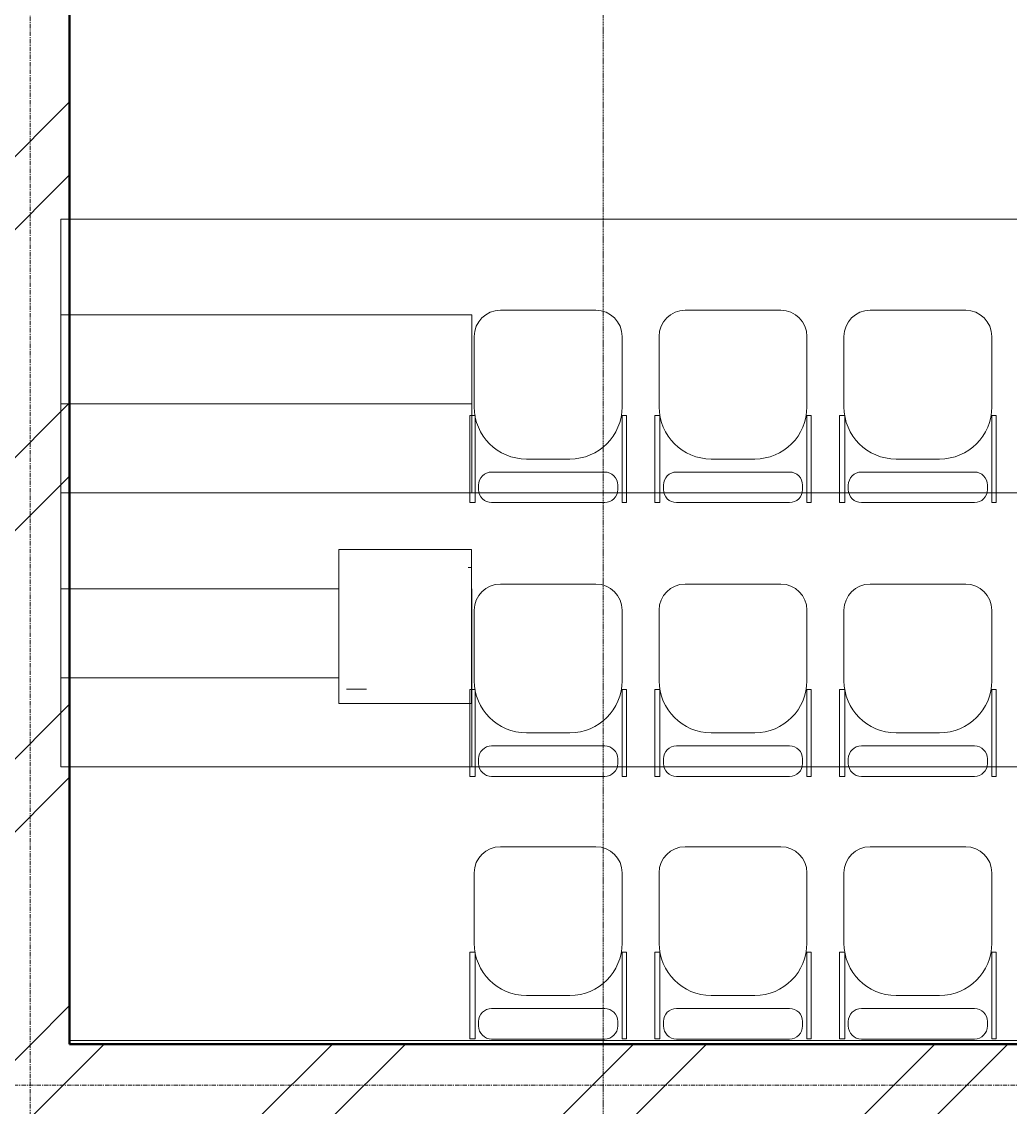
# Model space of a CAD drawing. Header units: inches. Extents: x 22 to 382261, y 22 to 371281.
# Drawn here: x 103445 to 106333, y 51781 to 54953 of the extents above; entities that cross this region are included whole.
import ezdxf

# ---------------------------------------------------------------- set-up
doc = ezdxf.new("R2010")
doc.units = ezdxf.units.IN
doc.header["$MEASUREMENT"] = 0
doc.linetypes.add('Grid Line 1_2_', pattern=[22.225, 12.7, -3.175, 3.175, -3.175])
doc.linetypes.add('Hidden 1_8_', pattern=[4.7625, 3.175, -1.5875])
for name, color, linetype, lineweight in [('A-COLS', 52, 'Continuous', 9), ('A-DETL-HDLN', 90, 'Hidden 1_8_', 9), ('A-FLOR', 192, 'Continuous', 9), ('A-WALL-PATT', 111, 'Continuous', 9), ('I-FURN', 30, 'Continuous', 9), ('I-WALL', 2, 'Continuous', 9), ('S-GRID', 1, 'Continuous', 9)]:
    doc.layers.add(name, color=color, linetype=linetype, lineweight=lineweight)
pattern_1 = [(45, (101903.7, 56557.85), (-440.033, 440.033), []), (45, (101903.7, 57224.6), (-440.033, 440.033), [])]

# ---------------------------------------------------------------- blocks, each defined once
blk = doc.blocks.new('Chair - Auditorium_0001 - Copy - Chair - Auditorium_0001 - Copy-940343-01-GROUND FLOOR FURNITURE PLAN')
at = {"layer": 'I-FURN'}
for p, q in [((21, 497.5), (300.4, 497.5)), ((-55.2, 421.3), (-55.2, 215.3)), ((376.6, 421.3), (376.6, 215.3)), ((-67.9, -64.1), (-67.9, 189.9)), ((-67.9, 189.9), (-53, 189.9)), ((-53, -64.1), (-53, 189.9)), ((389.3, 189.9), (376.6, 189.9)), ((376.6, 189.9), (376.6, -64.1)), ((389.3, 189.9), (389.3, -64.1)), ((97.2, 62.9), (224.2, 62.9)), ((-4.4, 24.9), (325.8, 24.9)), ((-42.5, -13.2), (-42.5, -26.2)), ((363.9, -13.2), (363.9, -26.2)), ((-67.9, -64.1), (-53, -64.1)), ((-4.4, -64.3), (325.8, -64.3)), ((389.3, -64.1), (376.6, -64.1))]:
    blk.add_line(p, q, dxfattribs=at)
for centre, radius, start, end in [((21, 421.3), 76.2, 90, 180), ((300.4, 421.3), 76.2, 360, 90), ((97.2, 215.3), 152.4, 180, 270), ((224.2, 215.3), 152.4, 270, 0), ((-4.4, -13.2), 38.1, 90, 180), ((325.8, -13.2), 38.1, 360, 90), ((-4.4, -26.2), 38.1, 180, 270), ((325.8, -26.2), 38.1, 270, 0)]:
    blk.add_arc(centre, radius, start, end, dxfattribs=at)

msp = doc.modelspace()

# ---------------------------------------------------------------- hatches: boundary and pattern name
at = {"layer": 'A-COLS'}
h = msp.add_hatch(dxfattribs=at)
h.set_pattern_fill('FP_12', color=256, style=0, pattern_type=2)
h.set_pattern_definition([(0, (101903.7, 56557.85), (1422.4, 355.6), [58.67, -1008.13, 58.67, -1008.13, -5689.6]), (0, (101903.7, 56557.85), (1422.4, 355.6), [-2133.6, 58.674, -2074.926, 58.674, -1008.126, -2489.2]), (0, (101903.7, 56557.85), (1422.4, 355.6), [-5334, 58.67, -652.53, 58.67, -1719.33]), (120, (102437.1, 56735.65), (-1019.16, 1054.035), [58.67, -1008.13, 58.67, -1008.13, -5689.6]), (120, (102437.1, 56735.65), (-1019.16, 1054.035), [-2133.6, 58.674, -2074.926, 58.674, -1008.126, -2489.2]), (120, (102437.1, 56735.65), (-1019.16, 1054.035), [-5334, 58.67, -652.53, 58.67, -1719.33]), (240, (102614.9, 57446.85), (-403.241, -1409.635), [58.67, -1008.13, 58.67, -1008.13, -5689.6]), (240, (102614.9, 57446.85), (-403.241, -1409.635), [-2133.6, 58.674, -2074.926, 58.674, -1008.126, -2489.2]), (240, (102614.9, 57446.85), (-403.241, -1409.635), [-5334, 58.67, -652.53, 58.67, -1719.33])])
h.paths.add_polyline_path([(104758.7, 52961), (104758.7, 53411), (104371.2, 53411), (104371.2, 52961)])
at = {"layer": 'A-WALL-PATT'}
h = msp.add_hatch(dxfattribs=at)
h.set_pattern_fill('FP_1', color=256, style=0, pattern_type=2)
h.set_pattern_definition(pattern_1)
h.paths.add_polyline_path([(103364.9, 51966), (103584.9, 51966), (103584.9, 65011), (103354.9, 65011), (103354.9, 51966)])
h = msp.add_hatch(dxfattribs=at)
h.set_pattern_fill('FP_1', color=256, style=0, pattern_type=2)
h.set_pattern_definition(pattern_1)
h.paths.add_polyline_path([(120729.9, 51736), (120729.9, 51966), (116034.9, 51966), (116034.9, 51736), (118911.6, 51736)])
h.paths.add_polyline_path([(91199.9, 51736), (114084.9, 51736), (114084.9, 51966), (90484.9, 51966), (90484.9, 51736)])

# ---------------------------------------------------------------- linework, layer by layer
at = {"layer": 'A-COLS', "lineweight": 18}
for p, q in [((104371.2, 53411), (104371.2, 52961)), ((104758.7, 53411), (104371.2, 53411)), ((104758.7, 52961), (104758.7, 53411)), ((104371.2, 52961), (104758.7, 52961))]:
    msp.add_line(p, q, dxfattribs=at)
at = {"layer": 'A-DETL-HDLN'}
msp.add_line((105144, 69096), (105144, 51096), dxfattribs=at)
at = {"layer": 'A-FLOR'}
for p, q in [((103559.6, 54376), (103559.6, 52776)), ((107972.2, 54376), (103559.6, 54376)), ((104759.6, 54096), (103559.6, 54096)), ((104759.6, 53576), (104759.6, 54096)), ((104759.6, 53836), (103559.6, 53836)), ((107972.2, 53576), (103559.6, 53576)), ((104371.2, 53296), (103559.6, 53296)), ((104759.6, 52776), (104759.6, 53296)), ((104371.2, 53036), (103559.6, 53036)), ((113884.9, 52776), (103559.6, 52776)), ((103584.9, 51976), (113884.9, 51976))]:
    msp.add_line(p, q, dxfattribs=at)
at = {"layer": 'I-WALL', "lineweight": 50}
for p, q in [((103584.9, 51966), (103584.9, 65011)), ((114084.9, 51966), (103584.9, 51966))]:
    msp.add_line(p, q, dxfattribs=at)
at = {"layer": 'S-GRID', "linetype": 'Grid Line 1_2_'}
for p, q in [((103469.9, 47154.5), (103469.9, 69346.1)), ((88819.9, 51846), (127085.5, 51846))]:
    msp.add_line(p, q, dxfattribs=at)

# ---------------------------------------------------------------- block references
at = {"layer": 'I-FURN'}
for p in [(104822.2, 53612.1), (105362.2, 53612.1), (105902.2, 53612.1), (104822.2, 52812.1), (105362.2, 52812.1), (105902.2, 52812.1), (104822.2, 52044.9), (105362.2, 52044.9), (105902.2, 52044.9)]:
    msp.add_blockref('Chair - Auditorium_0001 - Copy - Chair - Auditorium_0001 - Copy-940343-01-GROUND FLOOR FURNITURE PLAN', p, dxfattribs=at)

doc.saveas('drawing.dxf')
